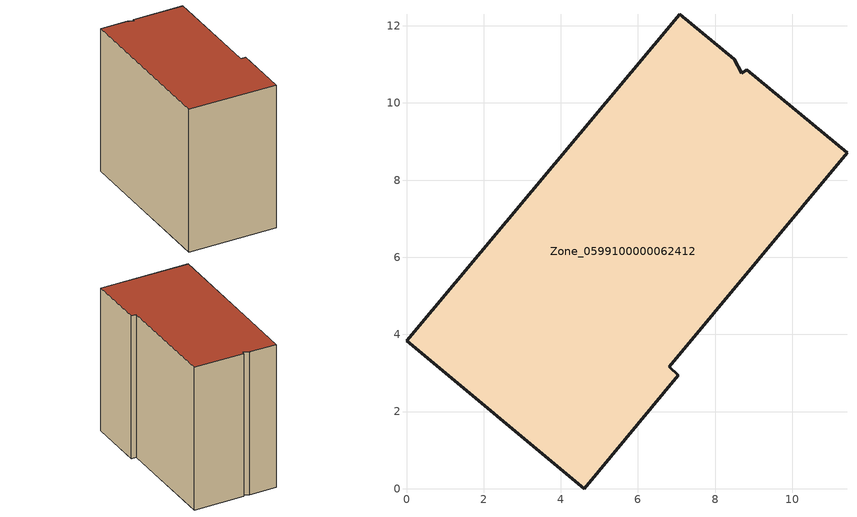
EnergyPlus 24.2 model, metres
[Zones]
Zone_0599100000062412
 floor ground (C_G): 8.82,10.86 11.42,8.71 6.81,3.16 7.05,2.94 4.61,0 0,3.83 7.09,12.3 8.49,11.13 8.7,10.77 z0
 wall outside (C_F): 4.61,0 7.05,2.94 6.81,3.16 11.42,8.71 8.82,10.86 8.7,10.77 8.49,11.13 7.09,12.3 0,3.83 4.61,0 z0:9.87
 roof outside (C_R): 11.42,8.71 8.82,10.86 8.7,10.77 8.49,11.13 7.09,12.3 0,3.83 4.61,0 7.05,2.94 6.81,3.16 z9.87
[BUILDING]
Pand.0599100000062412: North Axis=0; Terrain=City; Loads Convergence Tolerance Value=0.04; Temperature Convergence Tolerance Value=0.4; Solar Distribution=FullExterior; Maximum Number of Warmup Days=25; Minimum Number of Warmup Days=1
[Site:Location]
Rotterdam.The.Hague.AP_ZH_NLD Design_Conditions: Latitude=51.96; Longitude=4.45; Time Zone=1; Elevation=-4.5
[SITE:GROUNDTEMPERATURE:BUILDINGSURFACE]
18, 18, 18, 18, 18, 18, 18, 18, 18, 18, 18, 18
[MATERIAL] Thermal Absorptance=0.9; Solar Absorptance=0.7; Visible Absorptance=0.7
Name | Roughness | Thickness | Conductivity | Density | Specific Heat
G.TC.1946 | MediumSmooth | 0.15 | 1 | 540 | 1210
F.TC.1946 | Rough | 0.3 | 0.857143 | 1920 | 840
R.TC.1946 | MediumRough | 0.2 | 0.909091 | 1500 | 1000
[CONSTRUCTION]
C_G: G.TC.1946
C_F: F.TC.1946
C_R: R.TC.1946
[ZONE]
Zone_0599100000062412: Type=1; Multiplier=1; Ceiling Height=Autocalculate; Volume=Autocalculate; Floor Area=autocalculate; Part of Total Floor Area=Yes
[ZONEINFILTRATION:DESIGNFLOWRATE]
Infil_Zone_0599100000062412: Zone or ZoneList or Space or SpaceList=Zone_0599100000062412; Schedule=AlwaysOn; Design Flow Rate Calculation Method=Flow/Area; Flow Rate per Floor Area=0.003; Constant Term Coefficient=1; Temperature Term Coefficient=0; Velocity Term Coefficient=0; Velocity Squared Term Coefficient=0
[HVACTEMPLATE:ZONE:IDEALLOADSAIRSYSTEM]
Zone_0599100000062412: Maximum Heating Supply Air Temperature=50; Minimum Cooling Supply Air Temperature=13; Maximum Heating Supply Air Humidity Ratio=0.0156; Minimum Cooling Supply Air Humidity Ratio=0.0077; Heating Limit=NoLimit; Cooling Limit=NoLimit; Dehumidification Control Type=ConstantSensibleHeatRatio; Cooling Sensible Heat Ratio=0.7; Dehumidification Setpoint=60; Humidification Control Type=None; Humidification Setpoint=30; Outdoor Air Method=None; Outdoor Air Flow Rate per Person=0.00944; Outdoor Air Flow Rate per Zone Floor Area=0; Outdoor Air Flow Rate per Zone=0; Demand Controlled Ventilation Type=None; Outdoor Air Economizer Type=NoEconomizer; Heat Recovery Type=None; Sensible Heat Recovery Effectiveness=0.7; Latent Heat Recovery Effectiveness=0.65
[ZONECONTROL:THERMOSTAT]
ThermostatControl_Zone_0599100000062412: Zone or ZoneList=Zone_0599100000062412; Control Type Schedule=DualSetpointControlType; Control 1=Thermostat_Zone_0599100000062412; Temperature Difference Between Cutout And Setpoint=0
[THERMOSTATSETPOINT:DUALSETPOINT]
Thermostat_Zone_0599100000062412: Heating Setpoint Temperature Schedule=HeatingSetpoint_Zone_0599100000062412; Cooling Setpoint Temperature Schedule=CoolingSetpoint_Zone_0599100000062412
[SCHEDULE:COMPACT]
HeatingSetpoint_Zone_0599100000062412: Through: 12/31, For: AllDays, Until: 24:00, 21
CoolingSetpoint_Zone_0599100000062412: Through: 12/31, For: AllDays, Until: 24:00, 24
DualSetpointControlType: Through: 12/31, For: AllDays, Until: 24:00, 4
AlwaysOn: Through: 12/31, For: AllDays, Until: 24:00, 1
